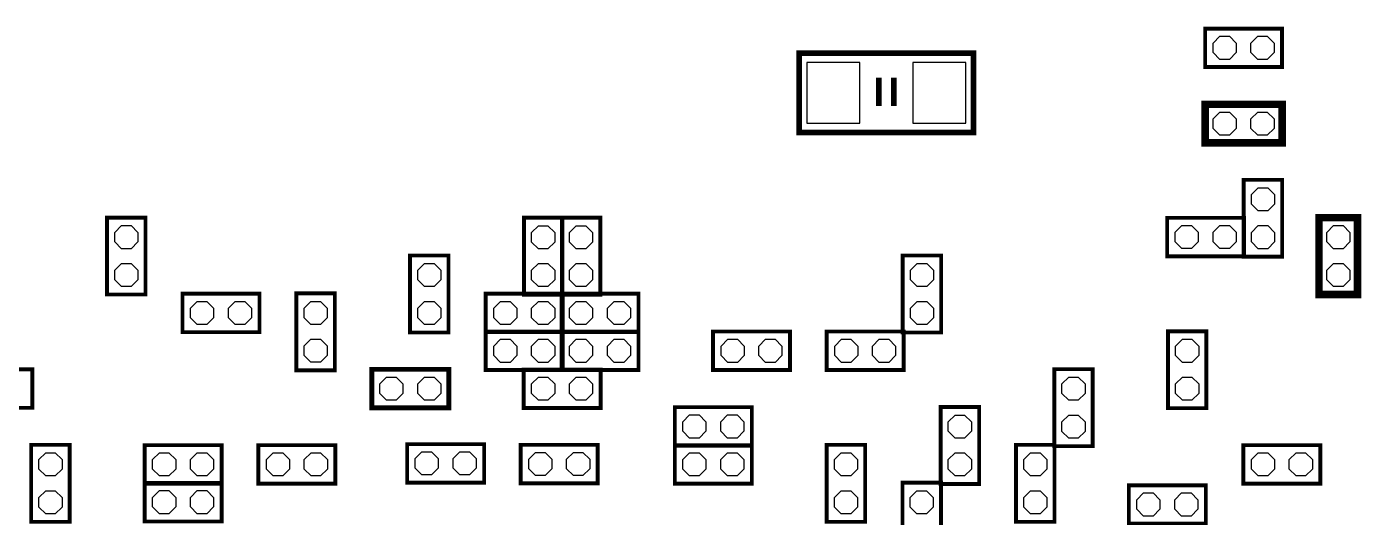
# Model space of a CAD drawing. Header units: millimetres. Extents: x -8 to 226, y -9 to 102.
# Drawn here: x 97.52 to 132.75, y 54.6 to 67.55 of the extents above; entities that cross this region are included whole.
import ezdxf

# ---------------------------------------------------------------- set-up
doc = ezdxf.new("R2010")
doc.units = ezdxf.units.MM
doc.header["$LTSCALE"] = 10
doc.layers.add('PG_SILKSCREEN_BOTTOM', color=3, linetype='Continuous')
doc.layers.add('PIN_BOTTOM', color=4, linetype='Continuous')

msp = doc.modelspace()

# ---------------------------------------------------------------- linework, layer by layer
at = {"layer": 'PG_SILKSCREEN_BOTTOM'}
for points in [[(130.65633, 67.503548, 0.1016, 0.1016, 0), (128.62433, 67.503548, 0.1016, 0.1016, 0), (128.62433, 66.487548, 0.1016, 0.1016, 0), (130.65633, 66.487548, 0.1016, 0.1016, 0)], [(117.911118, 64.758316, 0.150114, 0.150114, 0), (122.511058, 64.758316, 0.150114, 0.150114, 0), (122.511058, 66.858388, 0.150114, 0.150114, 0), (117.911118, 66.858388, 0.150114, 0.150114, 0)], [(130.65633, 65.503552, 0.199898, 0.199898, 0), (128.62433, 65.503552, 0.199898, 0.199898, 0), (128.62433, 64.487552, 0.199898, 0.199898, 0), (130.65633, 64.487552, 0.199898, 0.199898, 0)], [(130.65633, 65.503552, 0.127, 0.127, 0), (128.62433, 65.503552, 0.127, 0.127, 0), (128.62433, 64.487552, 0.127, 0.127, 0), (130.65633, 64.487552, 0.127, 0.127, 0)], [(129.642616, 63.511684, 0.1016, 0.1016, 0), (129.642616, 61.479684, 0.1016, 0.1016, 0), (130.658616, 61.479684, 0.1016, 0.1016, 0), (130.658616, 63.511684, 0.1016, 0.1016, 0)], [(100.652834, 60.480956, 0.1016, 0.1016, 0), (100.652834, 62.512956, 0.1016, 0.1016, 0), (99.636834, 62.512956, 0.1016, 0.1016, 0), (99.636834, 60.480956, 0.1016, 0.1016, 0)], [(111.658908, 60.47867, 0.1016, 0.1016, 0), (111.658908, 62.51067, 0.1016, 0.1016, 0), (110.642908, 62.51067, 0.1016, 0.1016, 0), (110.642908, 60.47867, 0.1016, 0.1016, 0)], [(112.658652, 60.47867, 0.1016, 0.1016, 0), (112.658652, 62.51067, 0.1016, 0.1016, 0), (111.642652, 62.51067, 0.1016, 0.1016, 0), (111.642652, 60.47867, 0.1016, 0.1016, 0)], [(127.624078, 61.491114, 0.1016, 0.1016, 0), (129.656078, 61.491114, 0.1016, 0.1016, 0), (129.656078, 62.507114, 0.1016, 0.1016, 0), (127.624078, 62.507114, 0.1016, 0.1016, 0)], [(132.64769, 60.480448, 0.199898, 0.199898, 0), (132.64769, 62.512448, 0.199898, 0.199898, 0), (131.63169, 62.512448, 0.199898, 0.199898, 0), (131.63169, 60.480448, 0.199898, 0.199898, 0)], [(132.64769, 60.480448, 0.127, 0.127, 0), (132.64769, 62.512448, 0.127, 0.127, 0), (131.63169, 62.512448, 0.127, 0.127, 0), (131.63169, 60.480448, 0.127, 0.127, 0)], [(108.652818, 59.480958, 0.1016, 0.1016, 0), (108.652818, 61.512958, 0.1016, 0.1016, 0), (107.636818, 61.512958, 0.1016, 0.1016, 0), (107.636818, 59.480958, 0.1016, 0.1016, 0)], [(121.658634, 59.479942, 0.1016, 0.1016, 0), (121.658634, 61.511942, 0.1016, 0.1016, 0), (120.642634, 61.511942, 0.1016, 0.1016, 0), (120.642634, 59.479942, 0.1016, 0.1016, 0)], [(103.663242, 60.504832, 0.1016, 0.1016, 0), (101.631242, 60.504832, 0.1016, 0.1016, 0), (101.631242, 59.488832, 0.1016, 0.1016, 0), (103.663242, 59.488832, 0.1016, 0.1016, 0)], [(103.663242, 60.504832, 0.1016, 0.1016, 0), (101.631242, 60.504832, 0.1016, 0.1016, 0), (101.631242, 59.488832, 0.1016, 0.1016, 0), (103.663242, 59.488832, 0.1016, 0.1016, 0)], [(105.652824, 58.48096, 0.1016, 0.1016, 0), (105.652824, 60.51296, 0.1016, 0.1016, 0), (104.636824, 60.51296, 0.1016, 0.1016, 0), (104.636824, 58.48096, 0.1016, 0.1016, 0)], [(111.666528, 60.503816, 0.1016, 0.1016, 0), (109.634528, 60.503816, 0.1016, 0.1016, 0), (109.634528, 59.487816, 0.1016, 0.1016, 0), (111.666528, 59.487816, 0.1016, 0.1016, 0)], [(111.666528, 60.503816, 0.1016, 0.1016, 0), (109.634528, 60.503816, 0.1016, 0.1016, 0), (109.634528, 59.487816, 0.1016, 0.1016, 0), (111.666528, 59.487816, 0.1016, 0.1016, 0)], [(111.634778, 59.487816, 0.1016, 0.1016, 0), (113.666778, 59.487816, 0.1016, 0.1016, 0), (113.666778, 60.503816, 0.1016, 0.1016, 0), (111.634778, 60.503816, 0.1016, 0.1016, 0)], [(111.634778, 59.487816, 0.1016, 0.1016, 0), (113.666778, 59.487816, 0.1016, 0.1016, 0), (113.666778, 60.503816, 0.1016, 0.1016, 0), (111.634778, 60.503816, 0.1016, 0.1016, 0)], [(109.635036, 58.48731, 0.1016, 0.1016, 0), (111.667036, 58.48731, 0.1016, 0.1016, 0), (111.667036, 59.50331, 0.1016, 0.1016, 0), (109.635036, 59.50331, 0.1016, 0.1016, 0)], [(109.635036, 58.48731, 0.1016, 0.1016, 0), (111.667036, 58.48731, 0.1016, 0.1016, 0), (111.667036, 59.50331, 0.1016, 0.1016, 0), (109.635036, 59.50331, 0.1016, 0.1016, 0)], [(113.666524, 59.50331, 0.1016, 0.1016, 0), (111.634524, 59.50331, 0.1016, 0.1016, 0), (111.634524, 58.48731, 0.1016, 0.1016, 0), (113.666524, 58.48731, 0.1016, 0.1016, 0)], [(113.666524, 59.50331, 0.1016, 0.1016, 0), (111.634524, 59.50331, 0.1016, 0.1016, 0), (111.634524, 58.48731, 0.1016, 0.1016, 0), (113.666524, 58.48731, 0.1016, 0.1016, 0)], [(115.634516, 58.487818, 0.1016, 0.1016, 0), (117.666516, 58.487818, 0.1016, 0.1016, 0), (117.666516, 59.503818, 0.1016, 0.1016, 0), (115.634516, 59.503818, 0.1016, 0.1016, 0)], [(115.634516, 58.487818, 0.1016, 0.1016, 0), (117.666516, 58.487818, 0.1016, 0.1016, 0), (117.666516, 59.503818, 0.1016, 0.1016, 0), (115.634516, 59.503818, 0.1016, 0.1016, 0)], [(118.634764, 58.487818, 0.1016, 0.1016, 0), (120.666764, 58.487818, 0.1016, 0.1016, 0), (120.666764, 59.503818, 0.1016, 0.1016, 0), (118.634764, 59.503818, 0.1016, 0.1016, 0)], [(127.64262, 59.511692, 0.1016, 0.1016, 0), (127.64262, 57.479692, 0.1016, 0.1016, 0), (128.65862, 57.479692, 0.1016, 0.1016, 0), (128.65862, 59.511692, 0.1016, 0.1016, 0)], [(97.665286, 58.505852, 0.1016, 0.1016, 0), (95.633286, 58.505852, 0.1016, 0.1016, 0), (95.633286, 57.489852, 0.1016, 0.1016, 0), (97.665286, 57.489852, 0.1016, 0.1016, 0)], [(108.661962, 58.505344, 0.127, 0.127, 0), (106.629962, 58.505344, 0.127, 0.127, 0), (106.629962, 57.489344, 0.127, 0.127, 0), (108.661962, 57.489344, 0.127, 0.127, 0)], [(108.661962, 58.505344, 0.1016, 0.1016, 0), (106.629962, 58.505344, 0.1016, 0.1016, 0), (106.629962, 57.489344, 0.1016, 0.1016, 0), (108.661962, 57.489344, 0.1016, 0.1016, 0)], [(112.666526, 58.50382, 0.1016, 0.1016, 0), (110.634526, 58.50382, 0.1016, 0.1016, 0), (110.634526, 57.48782, 0.1016, 0.1016, 0), (112.666526, 57.48782, 0.1016, 0.1016, 0)], [(112.666526, 58.50382, 0.1016, 0.1016, 0), (110.634526, 58.50382, 0.1016, 0.1016, 0), (110.634526, 57.48782, 0.1016, 0.1016, 0), (112.666526, 57.48782, 0.1016, 0.1016, 0)], [(124.642626, 58.511694, 0.1016, 0.1016, 0), (124.642626, 56.479694, 0.1016, 0.1016, 0), (125.658626, 56.479694, 0.1016, 0.1016, 0), (125.658626, 58.511694, 0.1016, 0.1016, 0)], [(116.659914, 57.5056, 0.1016, 0.1016, 0), (114.627914, 57.5056, 0.1016, 0.1016, 0), (114.627914, 56.4896, 0.1016, 0.1016, 0), (116.659914, 56.4896, 0.1016, 0.1016, 0)], [(116.659914, 57.5056, 0.1016, 0.1016, 0), (114.627914, 57.5056, 0.1016, 0.1016, 0), (114.627914, 56.4896, 0.1016, 0.1016, 0), (116.659914, 56.4896, 0.1016, 0.1016, 0)], [(121.642632, 57.511696, 0.1016, 0.1016, 0), (121.642632, 55.479696, 0.1016, 0.1016, 0), (122.658632, 55.479696, 0.1016, 0.1016, 0), (122.658632, 57.511696, 0.1016, 0.1016, 0)], [(97.636838, 56.512968, 0.1016, 0.1016, 0), (97.636838, 54.480968, 0.1016, 0.1016, 0), (98.652838, 54.480968, 0.1016, 0.1016, 0), (98.652838, 56.512968, 0.1016, 0.1016, 0)], [(102.663498, 56.505856, 0.1016, 0.1016, 0), (100.631498, 56.505856, 0.1016, 0.1016, 0), (100.631498, 55.489856, 0.1016, 0.1016, 0), (102.663498, 55.489856, 0.1016, 0.1016, 0)], [(102.663498, 56.505856, 0.1016, 0.1016, 0), (100.631498, 56.505856, 0.1016, 0.1016, 0), (100.631498, 55.489856, 0.1016, 0.1016, 0), (102.663498, 55.489856, 0.1016, 0.1016, 0)], [(103.63454, 55.487824, 0.1016, 0.1016, 0), (105.66654, 55.487824, 0.1016, 0.1016, 0), (105.66654, 56.503824, 0.1016, 0.1016, 0), (103.63454, 56.503824, 0.1016, 0.1016, 0)], [(107.561888, 55.516272, 0.1016, 0.1016, 0), (109.593888, 55.516272, 0.1016, 0.1016, 0), (109.593888, 56.532272, 0.1016, 0.1016, 0), (107.561888, 56.532272, 0.1016, 0.1016, 0)], [(110.559088, 55.495952, 0.1016, 0.1016, 0), (112.591088, 55.495952, 0.1016, 0.1016, 0), (112.591088, 56.511952, 0.1016, 0.1016, 0), (110.559088, 56.511952, 0.1016, 0.1016, 0)], [(116.659914, 56.505856, 0.1016, 0.1016, 0), (114.627914, 56.505856, 0.1016, 0.1016, 0), (114.627914, 55.489856, 0.1016, 0.1016, 0), (116.659914, 55.489856, 0.1016, 0.1016, 0)], [(118.63451, 56.512968, 0.1016, 0.1016, 0), (118.63451, 54.480968, 0.1016, 0.1016, 0), (119.65051, 54.480968, 0.1016, 0.1016, 0), (119.65051, 56.512968, 0.1016, 0.1016, 0)], [(124.6505, 54.480968, 0.1016, 0.1016, 0), (124.6505, 56.512968, 0.1016, 0.1016, 0), (123.6345, 56.512968, 0.1016, 0.1016, 0), (123.6345, 54.480968, 0.1016, 0.1016, 0)], [(129.634488, 55.487824, 0.1016, 0.1016, 0), (131.666488, 55.487824, 0.1016, 0.1016, 0), (131.666488, 56.503824, 0.1016, 0.1016, 0), (129.634488, 56.503824, 0.1016, 0.1016, 0)], [(102.663498, 55.506112, 0.1016, 0.1016, 0), (100.631498, 55.506112, 0.1016, 0.1016, 0), (100.631498, 54.490112, 0.1016, 0.1016, 0), (102.663498, 54.490112, 0.1016, 0.1016, 0)], [(102.663498, 55.506112, 0.1016, 0.1016, 0), (100.631498, 55.506112, 0.1016, 0.1016, 0), (100.631498, 54.490112, 0.1016, 0.1016, 0), (102.663498, 54.490112, 0.1016, 0.1016, 0)], [(121.650506, 53.48097, 0.1016, 0.1016, 0), (121.650506, 55.51297, 0.1016, 0.1016, 0), (120.634506, 55.51297, 0.1016, 0.1016, 0), (120.634506, 53.48097, 0.1016, 0.1016, 0)], [(126.611888, 54.429152, 0.1016, 0.1016, 0), (128.643888, 54.429152, 0.1016, 0.1016, 0), (128.643888, 55.445152, 0.1016, 0.1016, 0), (126.611888, 55.445152, 0.1016, 0.1016, 0)]]:
    msp.add_lwpolyline(points, format="xyseb", close=True, dxfattribs=at)
for points in [[(120.01119, 65.45834, 0.150114, 0.150114, 0), (120.01119, 66.208402, 0.150114, 0.150114, 0)], [(120.410986, 65.45834, 0.150114, 0.150114, 0), (120.410986, 66.208402, 0.150114, 0.150114, 0)]]:
    msp.add_lwpolyline(points, format="xyseb", dxfattribs=at)
at = {"layer": 'PIN_BOTTOM'}
for points in [[(129.266452, 66.690748), (129.013956, 66.690748), (128.835404, 66.8693), (128.835404, 67.121796), (129.013956, 67.300348), (129.266452, 67.300348), (129.445004, 67.121796), (129.445004, 66.8693)], [(130.266704, 66.690748), (130.014208, 66.690748), (129.835656, 66.8693), (129.835656, 67.121796), (130.014208, 67.300348), (130.266704, 67.300348), (130.445256, 67.121796), (130.445256, 66.8693)], [(118.11254, 66.608452), (118.11254, 65.008252), (119.50954, 65.008252), (119.50954, 66.608452)], [(120.912636, 66.608452), (120.912636, 65.008252), (122.309636, 65.008252), (122.309636, 66.608452)], [(129.266452, 64.690752), (129.013956, 64.690752), (128.835404, 64.869304), (128.835404, 65.1218), (129.013956, 65.300352), (129.266452, 65.300352), (129.445004, 65.1218), (129.445004, 64.869304)], [(130.266704, 64.690752), (130.014208, 64.690752), (129.835656, 64.869304), (129.835656, 65.1218), (130.014208, 65.300352), (130.266704, 65.300352), (130.445256, 65.1218), (130.445256, 64.869304)], [(130.276864, 62.69101), (130.024368, 62.69101), (129.845816, 62.869562), (129.845816, 63.122058), (130.024368, 63.30061), (130.276864, 63.30061), (130.455416, 63.122058), (130.455416, 62.869562)], [(100.271082, 61.692282), (100.018586, 61.692282), (99.840034, 61.870834), (99.840034, 62.12333), (100.018586, 62.301882), (100.271082, 62.301882), (100.449634, 62.12333), (100.449634, 61.870834)], [(111.277156, 61.689996), (111.02466, 61.689996), (110.846108, 61.868548), (110.846108, 62.121044), (111.02466, 62.299596), (111.277156, 62.299596), (111.455708, 62.121044), (111.455708, 61.868548)], [(112.2769, 61.689996), (112.024404, 61.689996), (111.845852, 61.868548), (111.845852, 62.121044), (112.024404, 62.299596), (112.2769, 62.299596), (112.455452, 62.121044), (112.455452, 61.868548)], [(128.2662, 61.694314), (128.013704, 61.694314), (127.835152, 61.872866), (127.835152, 62.125362), (128.013704, 62.303914), (128.2662, 62.303914), (128.444752, 62.125362), (128.444752, 61.872866)], [(129.266452, 61.694314), (129.013956, 61.694314), (128.835404, 61.872866), (128.835404, 62.125362), (129.013956, 62.303914), (129.266452, 62.303914), (129.445004, 62.125362), (129.445004, 61.872866)], [(130.276864, 61.690758), (130.024368, 61.690758), (129.845816, 61.86931), (129.845816, 62.121806), (130.024368, 62.300358), (130.276864, 62.300358), (130.455416, 62.121806), (130.455416, 61.86931)], [(132.265938, 61.691774), (132.013442, 61.691774), (131.83489, 61.870326), (131.83489, 62.122822), (132.013442, 62.301374), (132.265938, 62.301374), (132.44449, 62.122822), (132.44449, 61.870326)], [(100.271082, 60.69203), (100.018586, 60.69203), (99.840034, 60.870582), (99.840034, 61.123078), (100.018586, 61.30163), (100.271082, 61.30163), (100.449634, 61.123078), (100.449634, 60.870582)], [(108.271066, 60.692284), (108.01857, 60.692284), (107.840018, 60.870836), (107.840018, 61.123332), (108.01857, 61.301884), (108.271066, 61.301884), (108.449618, 61.123332), (108.449618, 60.870836)], [(121.276882, 60.691268), (121.024386, 60.691268), (120.845834, 60.86982), (120.845834, 61.122316), (121.024386, 61.300868), (121.276882, 61.300868), (121.455434, 61.122316), (121.455434, 60.86982)], [(132.265938, 60.691522), (132.013442, 60.691522), (131.83489, 60.870074), (131.83489, 61.12257), (132.013442, 61.301122), (132.265938, 61.301122), (132.44449, 61.12257), (132.44449, 60.870074)], [(111.277156, 60.689744), (111.02466, 60.689744), (110.846108, 60.868296), (110.846108, 61.120792), (111.02466, 61.299344), (111.277156, 61.299344), (111.455708, 61.120792), (111.455708, 60.868296)], [(112.2769, 60.689744), (112.024404, 60.689744), (111.845852, 60.868296), (111.845852, 61.120792), (112.024404, 61.299344), (112.2769, 61.299344), (112.455452, 61.120792), (112.455452, 60.868296)], [(102.273364, 59.692032), (102.020868, 59.692032), (101.842316, 59.870584), (101.842316, 60.12308), (102.020868, 60.301632), (102.273364, 60.301632), (102.451916, 60.12308), (102.451916, 59.870584)], [(103.273616, 59.692032), (103.02112, 59.692032), (102.842568, 59.870584), (102.842568, 60.12308), (103.02112, 60.301632), (103.273616, 60.301632), (103.452168, 60.12308), (103.452168, 59.870584)], [(105.271072, 59.692286), (105.018576, 59.692286), (104.840024, 59.870838), (104.840024, 60.123334), (105.018576, 60.301886), (105.271072, 60.301886), (105.449624, 60.123334), (105.449624, 59.870838)], [(108.271066, 59.692032), (108.01857, 59.692032), (107.840018, 59.870584), (107.840018, 60.12308), (108.01857, 60.301632), (108.271066, 60.301632), (108.449618, 60.12308), (108.449618, 59.870584)], [(110.27665, 59.691016), (110.024154, 59.691016), (109.845602, 59.869568), (109.845602, 60.122064), (110.024154, 60.300616), (110.27665, 60.300616), (110.455202, 60.122064), (110.455202, 59.869568)], [(111.276902, 59.691016), (111.024406, 59.691016), (110.845854, 59.869568), (110.845854, 60.122064), (111.024406, 60.300616), (111.276902, 60.300616), (111.455454, 60.122064), (111.455454, 59.869568)], [(112.2769, 59.691016), (112.024404, 59.691016), (111.845852, 59.869568), (111.845852, 60.122064), (112.024404, 60.300616), (112.2769, 60.300616), (112.455452, 60.122064), (112.455452, 59.869568)], [(113.277152, 59.691016), (113.024656, 59.691016), (112.846104, 59.869568), (112.846104, 60.122064), (113.024656, 60.300616), (113.277152, 60.300616), (113.455704, 60.122064), (113.455704, 59.869568)], [(121.276882, 59.691016), (121.024386, 59.691016), (120.845834, 59.869568), (120.845834, 60.122064), (121.024386, 60.300616), (121.276882, 60.300616), (121.455434, 60.122064), (121.455434, 59.869568)], [(105.271072, 58.692034), (105.018576, 58.692034), (104.840024, 58.870586), (104.840024, 59.123082), (105.018576, 59.301634), (105.271072, 59.301634), (105.449624, 59.123082), (105.449624, 58.870586)], [(110.277158, 58.69051), (110.024662, 58.69051), (109.84611, 58.869062), (109.84611, 59.121558), (110.024662, 59.30011), (110.277158, 59.30011), (110.45571, 59.121558), (110.45571, 58.869062)], [(111.27741, 58.69051), (111.024914, 58.69051), (110.846362, 58.869062), (110.846362, 59.121558), (111.024914, 59.30011), (111.27741, 59.30011), (111.455962, 59.121558), (111.455962, 58.869062)], [(112.276646, 58.69051), (112.02415, 58.69051), (111.845598, 58.869062), (111.845598, 59.121558), (112.02415, 59.30011), (112.276646, 59.30011), (112.455198, 59.121558), (112.455198, 58.869062)], [(113.276898, 58.69051), (113.024402, 58.69051), (112.84585, 58.869062), (112.84585, 59.121558), (113.024402, 59.30011), (113.276898, 59.30011), (113.45545, 59.121558), (113.45545, 58.869062)], [(116.276638, 58.691018), (116.024142, 58.691018), (115.84559, 58.86957), (115.84559, 59.122066), (116.024142, 59.300618), (116.276638, 59.300618), (116.45519, 59.122066), (116.45519, 58.86957)], [(117.27689, 58.691018), (117.024394, 58.691018), (116.845842, 58.86957), (116.845842, 59.122066), (117.024394, 59.300618), (117.27689, 59.300618), (117.455442, 59.122066), (117.455442, 58.86957)], [(119.276886, 58.691018), (119.02439, 58.691018), (118.845838, 58.86957), (118.845838, 59.122066), (119.02439, 59.300618), (119.276886, 59.300618), (119.455438, 59.122066), (119.455438, 58.86957)], [(120.277138, 58.691018), (120.024642, 58.691018), (119.84609, 58.86957), (119.84609, 59.122066), (120.024642, 59.300618), (120.277138, 59.300618), (120.45569, 59.122066), (120.45569, 58.86957)], [(128.276868, 58.691018), (128.024372, 58.691018), (127.84582, 58.86957), (127.84582, 59.122066), (128.024372, 59.300618), (128.276868, 59.300618), (128.45542, 59.122066), (128.45542, 58.86957)], [(107.272084, 57.692544), (107.019588, 57.692544), (106.841036, 57.871096), (106.841036, 58.123592), (107.019588, 58.302144), (107.272084, 58.302144), (107.450636, 58.123592), (107.450636, 57.871096)], [(108.272336, 57.692544), (108.01984, 57.692544), (107.841288, 57.871096), (107.841288, 58.123592), (108.01984, 58.302144), (108.272336, 58.302144), (108.450888, 58.123592), (108.450888, 57.871096)], [(111.276648, 57.69102), (111.024152, 57.69102), (110.8456, 57.869572), (110.8456, 58.122068), (111.024152, 58.30062), (111.276648, 58.30062), (111.4552, 58.122068), (111.4552, 57.869572)], [(112.2769, 57.69102), (112.024404, 57.69102), (111.845852, 57.869572), (111.845852, 58.122068), (112.024404, 58.30062), (112.2769, 58.30062), (112.455452, 58.122068), (112.455452, 57.869572)], [(125.276874, 57.69102), (125.024378, 57.69102), (124.845826, 57.869572), (124.845826, 58.122068), (125.024378, 58.30062), (125.276874, 58.30062), (125.455426, 58.122068), (125.455426, 57.869572)], [(128.276868, 57.690766), (128.024372, 57.690766), (127.84582, 57.869318), (127.84582, 58.121814), (128.024372, 58.300366), (128.276868, 58.300366), (128.45542, 58.121814), (128.45542, 57.869318)], [(115.270036, 56.6928), (115.01754, 56.6928), (114.838988, 56.871352), (114.838988, 57.123848), (115.01754, 57.3024), (115.270036, 57.3024), (115.448588, 57.123848), (115.448588, 56.871352)], [(116.270288, 56.6928), (116.017792, 56.6928), (115.83924, 56.871352), (115.83924, 57.123848), (116.017792, 57.3024), (116.270288, 57.3024), (116.44884, 57.123848), (116.44884, 56.871352)], [(122.27688, 56.691022), (122.024384, 56.691022), (121.845832, 56.869574), (121.845832, 57.12207), (122.024384, 57.300622), (122.27688, 57.300622), (122.455432, 57.12207), (122.455432, 56.869574)], [(125.276874, 56.690768), (125.024378, 56.690768), (124.845826, 56.86932), (124.845826, 57.121816), (125.024378, 57.300368), (125.276874, 57.300368), (125.455426, 57.121816), (125.455426, 56.86932)], [(98.271086, 55.692294), (98.01859, 55.692294), (97.840038, 55.870846), (97.840038, 56.123342), (98.01859, 56.301894), (98.271086, 56.301894), (98.449638, 56.123342), (98.449638, 55.870846)], [(101.27362, 55.693056), (101.021124, 55.693056), (100.842572, 55.871608), (100.842572, 56.124104), (101.021124, 56.302656), (101.27362, 56.302656), (101.452172, 56.124104), (101.452172, 55.871608)], [(102.273872, 55.693056), (102.021376, 55.693056), (101.842824, 55.871608), (101.842824, 56.124104), (102.021376, 56.302656), (102.273872, 56.302656), (102.452424, 56.124104), (102.452424, 55.871608)], [(104.276662, 55.691024), (104.024166, 55.691024), (103.845614, 55.869576), (103.845614, 56.122072), (104.024166, 56.300624), (104.276662, 56.300624), (104.455214, 56.122072), (104.455214, 55.869576)], [(105.276914, 55.691024), (105.024418, 55.691024), (104.845866, 55.869576), (104.845866, 56.122072), (105.024418, 56.300624), (105.276914, 56.300624), (105.455466, 56.122072), (105.455466, 55.869576)], [(108.20401, 55.719472), (107.951514, 55.719472), (107.772962, 55.898024), (107.772962, 56.15052), (107.951514, 56.329072), (108.20401, 56.329072), (108.382562, 56.15052), (108.382562, 55.898024)], [(109.204262, 55.719472), (108.951766, 55.719472), (108.773214, 55.898024), (108.773214, 56.15052), (108.951766, 56.329072), (109.204262, 56.329072), (109.382814, 56.15052), (109.382814, 55.898024)], [(111.20121, 55.699152), (110.948714, 55.699152), (110.770162, 55.877704), (110.770162, 56.1302), (110.948714, 56.308752), (111.20121, 56.308752), (111.379762, 56.1302), (111.379762, 55.877704)], [(112.201462, 55.699152), (111.948966, 55.699152), (111.770414, 55.877704), (111.770414, 56.1302), (111.948966, 56.308752), (112.201462, 56.308752), (112.380014, 56.1302), (112.380014, 55.877704)], [(115.270036, 55.693056), (115.01754, 55.693056), (114.838988, 55.871608), (114.838988, 56.124104), (115.01754, 56.302656), (115.270036, 56.302656), (115.448588, 56.124104), (115.448588, 55.871608)], [(116.270288, 55.693056), (116.017792, 55.693056), (115.83924, 55.871608), (115.83924, 56.124104), (116.017792, 56.302656), (116.270288, 56.302656), (116.44884, 56.124104), (116.44884, 55.871608)], [(119.268758, 55.692294), (119.016262, 55.692294), (118.83771, 55.870846), (118.83771, 56.123342), (119.016262, 56.301894), (119.268758, 56.301894), (119.44731, 56.123342), (119.44731, 55.870846)], [(122.27688, 55.69077), (122.024384, 55.69077), (121.845832, 55.869322), (121.845832, 56.121818), (122.024384, 56.30037), (122.27688, 56.30037), (122.455432, 56.121818), (122.455432, 55.869322)], [(124.268748, 55.692294), (124.016252, 55.692294), (123.8377, 55.870846), (123.8377, 56.123342), (124.016252, 56.301894), (124.268748, 56.301894), (124.4473, 56.123342), (124.4473, 55.870846)], [(130.27661, 55.691024), (130.024114, 55.691024), (129.845562, 55.869576), (129.845562, 56.122072), (130.024114, 56.300624), (130.27661, 56.300624), (130.455162, 56.122072), (130.455162, 55.869576)], [(131.276862, 55.691024), (131.024366, 55.691024), (130.845814, 55.869576), (130.845814, 56.122072), (131.024366, 56.300624), (131.276862, 56.300624), (131.455414, 56.122072), (131.455414, 55.869576)], [(98.271086, 54.692042), (98.01859, 54.692042), (97.840038, 54.870594), (97.840038, 55.12309), (98.01859, 55.301642), (98.271086, 55.301642), (98.449638, 55.12309), (98.449638, 54.870594)], [(101.27362, 54.693312), (101.021124, 54.693312), (100.842572, 54.871864), (100.842572, 55.12436), (101.021124, 55.302912), (101.27362, 55.302912), (101.452172, 55.12436), (101.452172, 54.871864)], [(102.273872, 54.693312), (102.021376, 54.693312), (101.842824, 54.871864), (101.842824, 55.12436), (102.021376, 55.302912), (102.273872, 55.302912), (102.452424, 55.12436), (102.452424, 54.871864)], [(119.268758, 54.692042), (119.016262, 54.692042), (118.83771, 54.870594), (118.83771, 55.12309), (119.016262, 55.301642), (119.268758, 55.301642), (119.44731, 55.12309), (119.44731, 54.870594)], [(121.268754, 54.692296), (121.016258, 54.692296), (120.837706, 54.870848), (120.837706, 55.123344), (121.016258, 55.301896), (121.268754, 55.301896), (121.447306, 55.123344), (121.447306, 54.870848)], [(124.268748, 54.692042), (124.016252, 54.692042), (123.8377, 54.870594), (123.8377, 55.12309), (124.016252, 55.301642), (124.268748, 55.301642), (124.4473, 55.12309), (124.4473, 54.870594)], [(127.25401, 54.632352), (127.001514, 54.632352), (126.822962, 54.810904), (126.822962, 55.0634), (127.001514, 55.241952), (127.25401, 55.241952), (127.432562, 55.0634), (127.432562, 54.810904)], [(128.254262, 54.632352), (128.001766, 54.632352), (127.823214, 54.810904), (127.823214, 55.0634), (128.001766, 55.241952), (128.254262, 55.241952), (128.432814, 55.0634), (128.432814, 54.810904)]]:
    msp.add_lwpolyline(points, close=True, dxfattribs=at)

doc.saveas('drawing.dxf')
